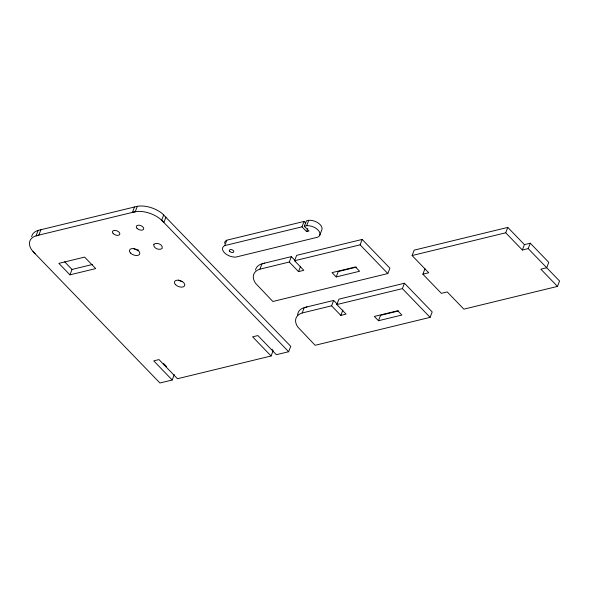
<?xml version="1.0" encoding="UTF-8"?>
<svg xmlns="http://www.w3.org/2000/svg" width="589" height="589" viewBox="0 0 589 589"><rect width="100%" height="100%" fill="white"/><g stroke="black" fill="none" stroke-linecap="round" stroke-linejoin="round"><path stroke-width="0.88" d="M137.303 206.305L38.123 230.402L36.054 235.799L135.227 211.709L137.303 206.305L139.416 206.04A21.462 12.185 21 0 1 161.99 213.292L290.73 346.325L288.654 351.721L276.366 354.703L257.879 335.561L252.615 336.834L271.102 355.984L273.171 350.588L271.897 349.27M40.906 229.732L38.83 235.129L34.317 236.469A21.462 12.185 21 0 0 31.666 249.846L35.141 253.756M69.951 274.842L95.698 268.591L84.61 257.099L58.863 263.357L69.951 274.842L72.027 269.445L92.444 264.483M134.52 206.982L132.451 212.379L137.347 211.436A21.462 12.185 21 0 1 159.913 218.688L163.867 222.473L165.943 217.076M163.749 214.808L161.673 220.205L288.654 351.721M32.947 251.481L159.928 382.997L172.216 380.008L174.285 374.611M224.74 245.591L301.98 226.831L306.604 231.617L308.945 231.05L304.322 226.257L306.663 225.69A9.52 5.404 21 0 1 318.06 230.012A9.52 5.404 21 0 1 317.751 237.183L235.836 257.084A9.52 5.404 21 0 1 224.438 252.762A9.52 5.404 21 0 1 224.74 245.591L226.817 240.194L304.057 221.435L305.787 223.224M259.896 269.173L289.295 262.031L298.535 271.603L303.806 270.329L294.559 260.75L296.635 255.354L362.169 239.436L389.896 268.157L387.827 273.554L272.847 301.487L255.508 283.221A21.462 12.185 21 0 1 258.159 269.843L259.896 269.173L261.965 263.776L291.364 256.635L295.678 261.104M301.98 226.831L304.057 221.435M289.295 262.031L291.364 256.635M304.322 226.257L306.39 220.86L308.732 220.293A9.52 5.404 21 0 1 318.649 223.319A9.52 5.404 21 0 1 321.785 229.975L319.717 235.372M306.663 225.69L308.732 220.293M306.604 231.617L307.789 228.532M298.535 271.603L300.611 266.206M302.179 312.973L331.585 305.831L340.825 315.402L346.089 314.128L336.849 304.55L338.918 299.153L404.459 283.235L432.186 311.956L430.11 317.353L315.137 345.287L297.798 327.02A21.462 12.185 21 0 1 300.449 313.642L302.179 312.973L304.255 307.576L333.654 300.434L337.35 304.263M336.194 276.933L359.599 271.249L355.439 266.942L332.034 272.626L336.194 276.933L338.263 271.536L356.47 267.119M331.585 305.831L333.654 300.434M294.559 260.75L360.093 244.833L362.169 239.436M340.825 315.402L342.901 310.005M378.477 320.733L401.882 315.049L397.722 310.742L374.317 316.426L378.477 320.733L380.553 315.336L398.753 310.918M412.094 255.538L414.17 250.141L507.784 227.398L524.424 244.626L530.277 243.205L548.764 262.355L546.695 267.752L540.842 269.173L557.481 286.409L559.55 281.012L528.208 248.602L522.355 250.023L505.715 232.795L412.094 255.538L428.733 272.773L422.88 274.194L441.367 293.344L447.22 291.923L463.86 309.151L557.481 286.409M336.849 304.55L402.383 288.632L404.459 283.235M422.88 274.194L424.956 268.798M505.715 232.795L507.784 227.398M522.355 250.023L524.424 244.626M528.208 248.602L530.277 243.205M38.123 230.402L36.393 231.072A21.462 12.185 21 0 0 31.651 236.66M271.102 355.984L177.48 378.734L158.993 359.584L153.729 360.866L172.216 380.008M264.741 263.106L260.228 264.446A21.462 12.185 21 0 0 255.493 270.034M307.031 306.906L302.518 308.246A21.462 12.185 21 0 0 297.651 315.675M360.093 244.833L387.827 273.554M402.383 288.632L430.11 317.353M163.447 363.391L166.635 366.689M64.628 261.788L72.027 269.445M182.428 281.66A5.463 3.1 21 0 1 178.555 280.092M138.761 250.141A5.47 3.107 21 0 1 133.57 248.47M224.556 243.22A9.52 5.404 21 0 1 226.817 240.194M153.884 244.28C152.706 248.153 159.457 250.811 162.174 248.425C163.352 244.545 156.593 241.895 153.884 244.28M175.507 284.656A5.463 3.1 21 0 0 184.453 286.063A5.463 3.1 21 0 0 178.85 280.261A5.463 3.1 21 0 0 175.507 284.656M113.213 233.605A3.902 2.216 21 0 0 119.596 234.606A3.902 2.216 21 0 0 115.599 230.461A3.902 2.216 21 0 0 113.213 233.605M137.075 228.392A3.902 2.216 21 0 0 143.466 229.401A3.902 2.216 21 0 0 139.468 225.256A3.902 2.216 21 0 0 137.075 228.392M130.522 253.034A5.47 3.107 21 0 0 139.475 254.448A5.47 3.107 21 0 0 133.865 248.639A5.47 3.107 21 0 0 130.522 253.034M229.82 251.451A2.341 1.333 21 0 0 233.656 252.055A2.341 1.333 21 0 0 231.256 249.567A2.341 1.333 21 0 0 229.82 251.451"/></g></svg>
